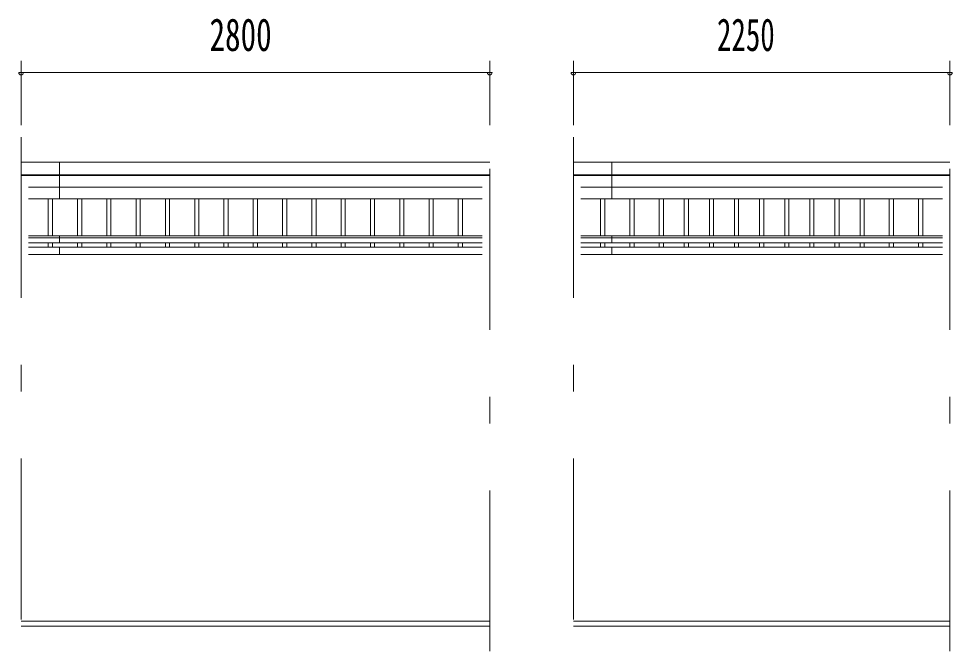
# Model space of a CAD drawing. Units: millimetres, scale not verified. Extents: x -32711 to 32716, y -14700 to 14700.
# Drawn here: x -21419 to -15841, y 2978 to 6754 of the extents above; entities that cross this region are included whole.
import ezdxf
from ezdxf.enums import TextEntityAlignment as Align

# ---------------------------------------------------------------- set-up
doc = ezdxf.new("R2010")
doc.units = ezdxf.units.MM
doc.header["$LTSCALE"] = 80
doc.linetypes.add('USER3', pattern=[24, 12, -5, 2, -5])
for name, color, linetype, lineweight in [('0-2_1-07BOLD', 7, 'Continuous', 18), ('0-3_1-27CENTER', 3, 'USER3', 18), ('0-4_1-47THIN', 4, 'Continuous', 18), ('0-5_1-57DIM', 3, 'Continuous', 18)]:
    doc.layers.add(name, color=color, linetype=linetype, lineweight=lineweight)
doc.styles.add('ＭＳ ゴシック', font='')
doc.styles.get('ＭＳ ゴシック').set_extended_font_data('MS Gothic')

msp = doc.modelspace()

# ---------------------------------------------------------------- linework, layer by layer
at = {"layer": '0-2_1-07BOLD'}
for p, q in [((-18605.08, 5896.54), (-21405.08, 5896.54)), ((-21175.08, 5678.35), (-21175.08, 5896.54)), ((-15855.08, 5896.54), (-18105.08, 5896.54)), ((-17875.08, 5896.54), (-17875.08, 5678.35)), ((-21405.08, 5821.4), (-18605.08, 5821.4)), ((-18605.08, 5817.32), (-21405.08, 5817.32)), ((-18105.08, 5821.4), (-15855.08, 5821.4)), ((-15855.08, 5817.32), (-18105.08, 5817.32)), ((-21360.53, 5747.84), (-18649.63, 5747.84)), ((-18060.53, 5747.84), (-15899.63, 5747.84)), ((-18649.63, 5678.35), (-21360.53, 5678.35)), ((-15899.63, 5678.35), (-18060.53, 5678.35)), ((-21360.53, 5456.72), (-18649.63, 5456.72)), ((-18649.63, 5446.3), (-21360.53, 5446.3)), ((-21360.53, 5416.69), (-18649.63, 5416.69)), ((-21175.08, 5456.72), (-21175.08, 5416.69)), ((-18060.53, 5456.72), (-15899.63, 5456.72)), ((-15899.63, 5446.3), (-18060.53, 5446.3)), ((-18060.53, 5416.69), (-15899.63, 5416.69)), ((-17875.08, 5456.72), (-17875.08, 5416.69)), ((-18649.63, 5390.36), (-21360.53, 5390.36)), ((-21175.08, 5390.36), (-21175.08, 5345.36)), ((-15899.63, 5390.36), (-18060.53, 5390.36)), ((-17875.08, 5390.36), (-17875.08, 5345.36)), ((-21360.53, 5345.36), (-18649.63, 5345.36)), ((-18060.53, 5345.36), (-15899.63, 5345.36)), ((-21405.08, 3157.54), (-18605.08, 3157.54)), ((-18605.08, 3127.54), (-21405.08, 3127.54)), ((-18105.08, 3157.54), (-15855.08, 3157.54)), ((-15855.08, 3127.54), (-18105.08, 3127.54))]:
    msp.add_line(p, q, dxfattribs=at)
at = {"layer": '0-3_1-27CENTER'}
for p, q in [((-21405.08, 6047.54), (-21405.08, 2977.54)), ((-18605.08, 2977.54), (-18605.08, 6047.54)), ((-18105.08, 6047.54), (-18105.08, 2977.54)), ((-15855.08, 2977.54), (-15855.08, 6047.54))]:
    msp.add_line(p, q, dxfattribs=at)
at = {"layer": '0-4_1-47THIN'}
for p, q in [((-21242.58, 5678.35), (-21242.58, 5456.72)), ((-21217.58, 5456.72), (-21217.58, 5678.35)), ((-21067.58, 5678.35), (-21067.58, 5456.72)), ((-21042.58, 5456.72), (-21042.58, 5678.35)), ((-20892.58, 5678.35), (-20892.58, 5456.72)), ((-20867.58, 5456.72), (-20867.58, 5678.35)), ((-20717.58, 5678.35), (-20717.58, 5456.72)), ((-20692.58, 5456.72), (-20692.58, 5678.35)), ((-20542.58, 5678.35), (-20542.58, 5456.72)), ((-20517.58, 5456.72), (-20517.58, 5678.35)), ((-20367.58, 5678.35), (-20367.58, 5456.72)), ((-20342.58, 5456.72), (-20342.58, 5678.35)), ((-20192.58, 5678.35), (-20192.58, 5456.72)), ((-20167.58, 5456.72), (-20167.58, 5678.35)), ((-20017.58, 5678.35), (-20017.58, 5456.72)), ((-19992.58, 5456.72), (-19992.58, 5678.35)), ((-19842.58, 5678.35), (-19842.58, 5456.72)), ((-19817.58, 5456.72), (-19817.58, 5678.35)), ((-19667.58, 5678.35), (-19667.58, 5456.72)), ((-19642.58, 5456.72), (-19642.58, 5678.35)), ((-19492.58, 5678.35), (-19492.58, 5456.72)), ((-19467.58, 5456.72), (-19467.58, 5678.35)), ((-19317.58, 5678.35), (-19317.58, 5456.72)), ((-19292.58, 5456.72), (-19292.58, 5678.35)), ((-19142.58, 5678.35), (-19142.58, 5456.72)), ((-19117.58, 5456.72), (-19117.58, 5678.35)), ((-18967.58, 5678.35), (-18967.58, 5456.72)), ((-18942.58, 5456.72), (-18942.58, 5678.35)), ((-18792.58, 5678.35), (-18792.58, 5456.72)), ((-18767.58, 5456.72), (-18767.58, 5678.35)), ((-17942.58, 5678.35), (-17942.58, 5456.72)), ((-17917.58, 5456.72), (-17917.58, 5678.35)), ((-17767.58, 5456.72), (-17767.58, 5678.35)), ((-17742.58, 5678.35), (-17742.58, 5456.72)), ((-17592.58, 5678.35), (-17592.58, 5456.72)), ((-17567.58, 5456.72), (-17567.58, 5678.35)), ((-17442.58, 5456.72), (-17442.58, 5678.35)), ((-17417.58, 5678.35), (-17417.58, 5456.72)), ((-17292.58, 5678.35), (-17292.58, 5456.72)), ((-17267.58, 5456.72), (-17267.58, 5678.35)), ((-17142.58, 5456.72), (-17142.58, 5678.35)), ((-17117.58, 5678.35), (-17117.58, 5456.72)), ((-16992.58, 5678.35), (-16992.58, 5456.72)), ((-16967.58, 5456.72), (-16967.58, 5678.35)), ((-16842.58, 5456.72), (-16842.58, 5678.35)), ((-16817.58, 5678.35), (-16817.58, 5456.72)), ((-16692.58, 5678.35), (-16692.58, 5456.72)), ((-16667.58, 5456.72), (-16667.58, 5678.35)), ((-16542.58, 5456.72), (-16542.58, 5678.35)), ((-16517.58, 5678.35), (-16517.58, 5456.72)), ((-16392.58, 5678.35), (-16392.58, 5456.72)), ((-16367.58, 5456.72), (-16367.58, 5678.35)), ((-16217.58, 5456.72), (-16217.58, 5678.35)), ((-16192.58, 5678.35), (-16192.58, 5456.72)), ((-16042.58, 5678.35), (-16042.58, 5456.72)), ((-16017.58, 5456.72), (-16017.58, 5678.35)), ((-21242.58, 5390.36), (-21242.58, 5416.69)), ((-21217.58, 5416.69), (-21217.58, 5390.36)), ((-21067.58, 5390.36), (-21067.58, 5416.69)), ((-21042.58, 5416.69), (-21042.58, 5390.36)), ((-20892.58, 5390.36), (-20892.58, 5416.69)), ((-20867.58, 5416.69), (-20867.58, 5390.36)), ((-20717.58, 5390.36), (-20717.58, 5416.69)), ((-20692.58, 5416.69), (-20692.58, 5390.36)), ((-20542.58, 5390.36), (-20542.58, 5416.69)), ((-20517.58, 5416.69), (-20517.58, 5390.36)), ((-20367.58, 5390.36), (-20367.58, 5416.69)), ((-20342.58, 5416.69), (-20342.58, 5390.36)), ((-20192.58, 5390.36), (-20192.58, 5416.69)), ((-20167.58, 5416.69), (-20167.58, 5390.36)), ((-20017.58, 5390.36), (-20017.58, 5416.69)), ((-19992.58, 5416.69), (-19992.58, 5390.36)), ((-19842.58, 5390.36), (-19842.58, 5416.69)), ((-19817.58, 5416.69), (-19817.58, 5390.36)), ((-19667.58, 5390.36), (-19667.58, 5416.69)), ((-19642.58, 5416.69), (-19642.58, 5390.36)), ((-19492.58, 5390.36), (-19492.58, 5416.69)), ((-19467.58, 5416.69), (-19467.58, 5390.36)), ((-19317.58, 5390.36), (-19317.58, 5416.69)), ((-19292.58, 5416.69), (-19292.58, 5390.36)), ((-19142.58, 5390.36), (-19142.58, 5416.69)), ((-19117.58, 5416.69), (-19117.58, 5390.36)), ((-18967.58, 5390.36), (-18967.58, 5416.69)), ((-18942.58, 5416.69), (-18942.58, 5390.36)), ((-18792.58, 5390.36), (-18792.58, 5416.69)), ((-18767.58, 5416.69), (-18767.58, 5390.36)), ((-17942.58, 5416.69), (-17942.58, 5390.36)), ((-17917.58, 5390.36), (-17917.58, 5416.69)), ((-17767.58, 5390.36), (-17767.58, 5416.69)), ((-17742.58, 5416.69), (-17742.58, 5390.36)), ((-17592.58, 5416.69), (-17592.58, 5390.36)), ((-17567.58, 5390.36), (-17567.58, 5416.69)), ((-17442.58, 5390.36), (-17442.58, 5416.69)), ((-17417.58, 5416.69), (-17417.58, 5390.36)), ((-17292.58, 5416.69), (-17292.58, 5390.36)), ((-17267.58, 5390.36), (-17267.58, 5416.69)), ((-17142.58, 5390.36), (-17142.58, 5416.69)), ((-17117.58, 5416.69), (-17117.58, 5390.36)), ((-16992.58, 5416.69), (-16992.58, 5390.36)), ((-16967.58, 5390.36), (-16967.58, 5416.69)), ((-16842.58, 5390.36), (-16842.58, 5416.69)), ((-16817.58, 5416.69), (-16817.58, 5390.36)), ((-16692.58, 5416.69), (-16692.58, 5390.36)), ((-16667.58, 5390.36), (-16667.58, 5416.69)), ((-16542.58, 5390.36), (-16542.58, 5416.69)), ((-16517.58, 5416.69), (-16517.58, 5390.36)), ((-16392.58, 5416.69), (-16392.58, 5390.36)), ((-16367.58, 5390.36), (-16367.58, 5416.69)), ((-16217.58, 5390.36), (-16217.58, 5416.69)), ((-16192.58, 5416.69), (-16192.58, 5390.36)), ((-16042.58, 5416.69), (-16042.58, 5390.36)), ((-16017.58, 5390.36), (-16017.58, 5416.69))]:
    msp.add_line(p, q, dxfattribs=at)
at = {"layer": '0-5_1-57DIM'}
for p, q in [((-21405.08, 6502.54), (-21405.08, 6117.54)), ((-18605.08, 6117.54), (-18605.08, 6502.54)), ((-18105.08, 6502.54), (-18105.08, 6117.54)), ((-15855.08, 6117.54), (-15855.08, 6502.54)), ((-21391.08, 6432.54), (-21419.08, 6432.54)), ((-21405.08, 6432.54), (-18605.08, 6432.54)), ((-18591.08, 6432.54), (-18619.08, 6432.54)), ((-18091.08, 6432.54), (-18119.08, 6432.54)), ((-18105.08, 6432.54), (-15855.08, 6432.54)), ((-15841.08, 6432.54), (-15869.08, 6432.54))]:
    msp.add_line(p, q, dxfattribs=at)
for centre in [(-21405.08, 6432.54), (-18605.08, 6432.54), (-18105.08, 6432.54), (-15855.08, 6432.54)]:
    msp.add_arc(centre, 14, 180, 0, dxfattribs=at)

# ---------------------------------------------------------------- texts
at = {"layer": '0-5_1-57DIM', "color": 7, "style": 'ＭＳ ゴシック'}
for s, width, p in [('2800', 0.7, (-20278.98, 6502.54)), ('2250', 0.65, (-17247.1, 6502.54))]:
    msp.add_text(s, height=195, dxfattribs=dict(at, width=width)).set_placement(p, align=Align.BOTTOM_LEFT)

doc.saveas('drawing.dxf')
